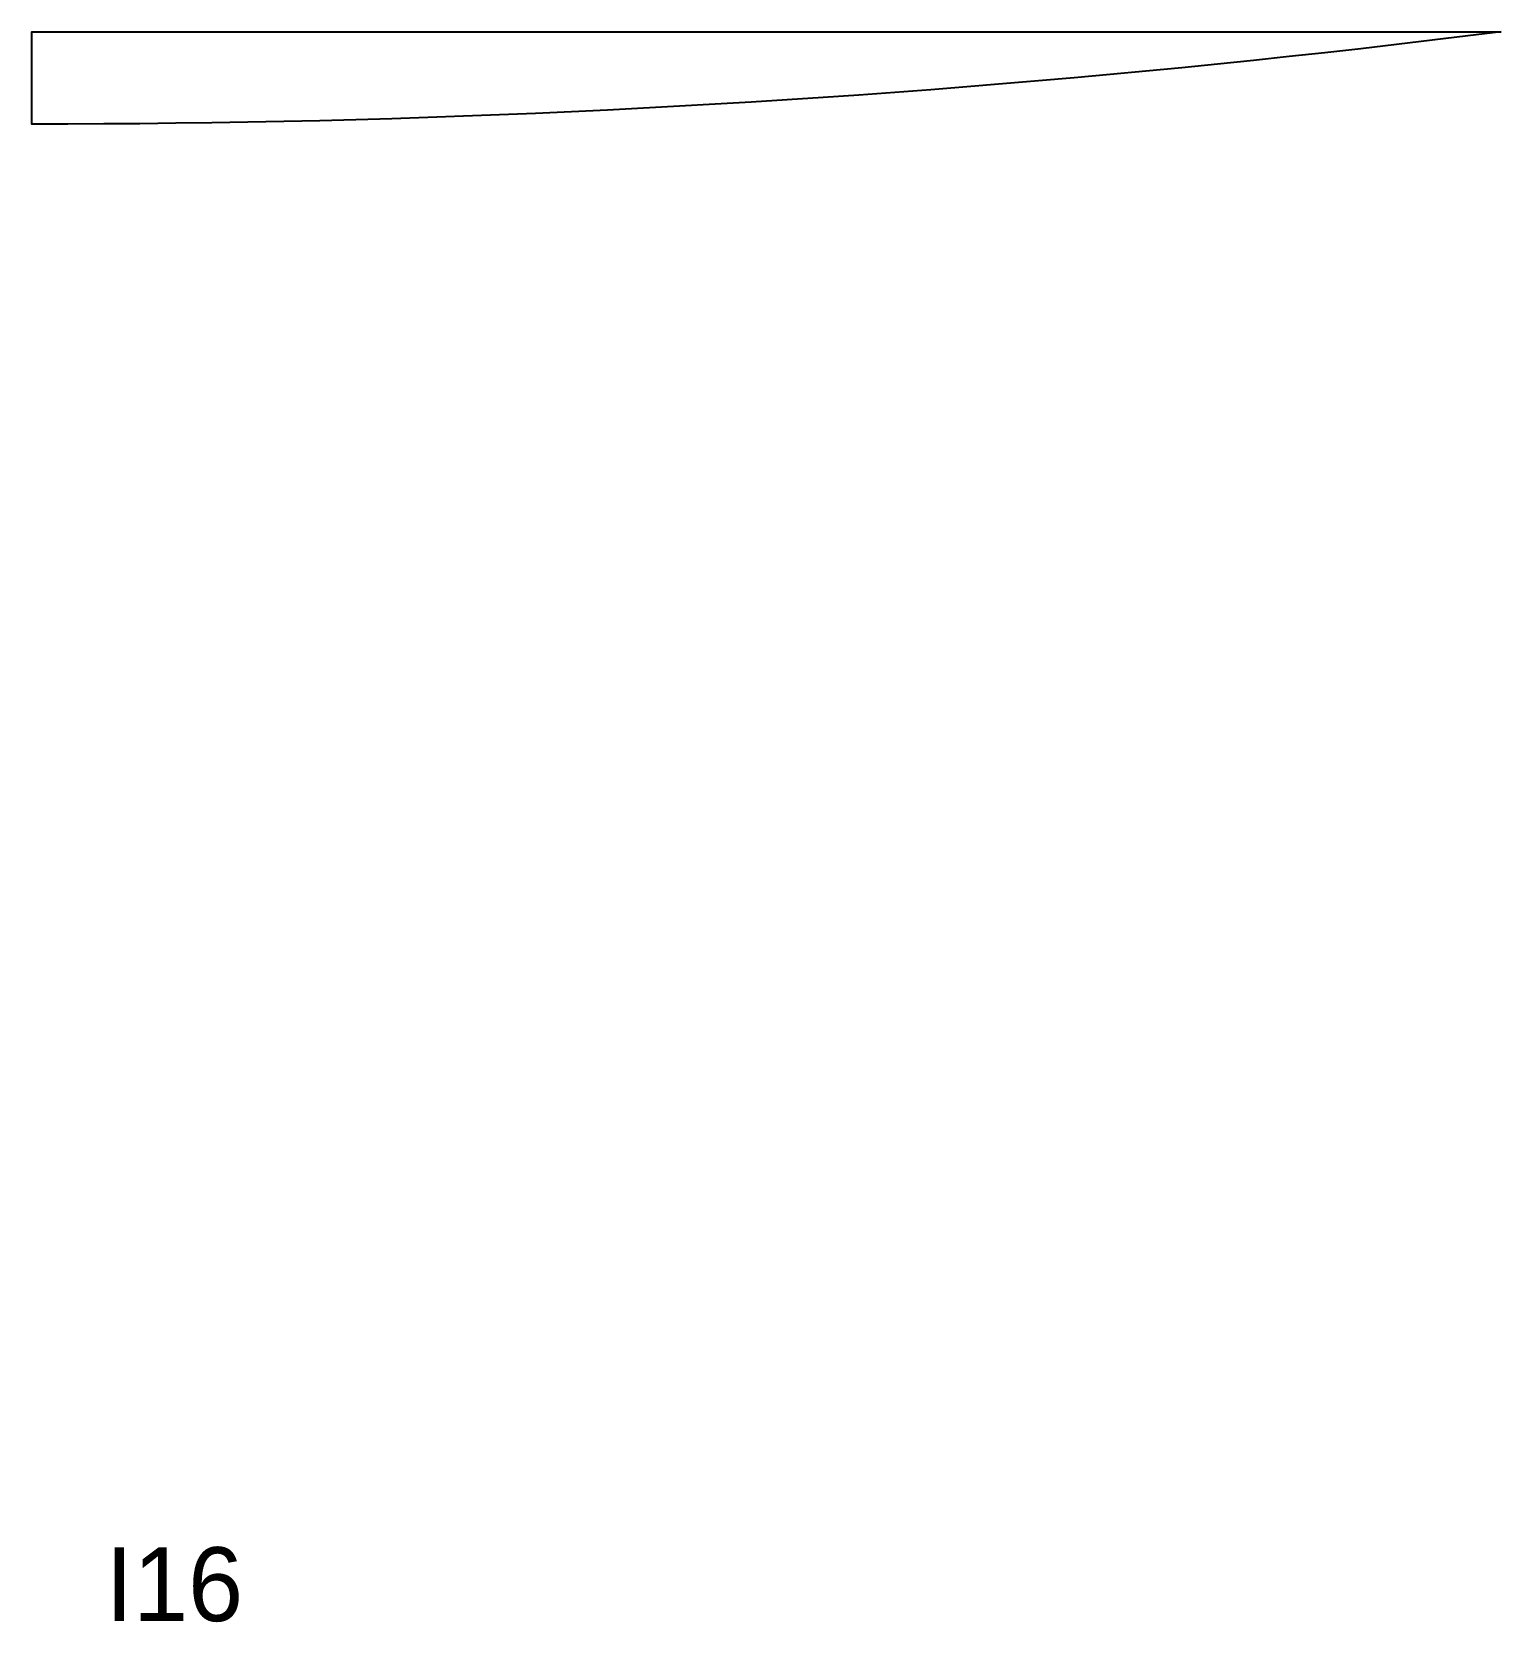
# Model space of a CAD drawing. Header units: millimetres. Extents: x 0 to 795, y 39 to 900.
import ezdxf

# ---------------------------------------------------------------- set-up
doc = ezdxf.new("R2010")
doc.units = ezdxf.units.MM
doc.layers.add('CUT', color=1, linetype='Continuous')
doc.layers.add('ID', color=3, linetype='Continuous')

msp = doc.modelspace()

# ---------------------------------------------------------------- linework, layer by layer
at = {"layer": 'CUT'}
msp.add_lwpolyline([(795.28, 900), (777.31, 897.75), (757.97, 895.4), (738.62, 893.1), (719.27, 890.87), (699.91, 888.69), (680.54, 886.57), (661.17, 884.51), (641.79, 882.52), (622.41, 880.58), (603.02, 878.7), (583.62, 876.88), (564.22, 875.12), (544.81, 873.41), (525.4, 871.77), (505.98, 870.19), (486.56, 868.67), (467.13, 867.21), (447.7, 865.8), (428.27, 864.46), (408.83, 863.17), (389.39, 861.95), (369.94, 860.79), (350.49, 859.68), (331.04, 858.63), (311.58, 857.65), (292.12, 856.72), (272.66, 855.86), (253.19, 855.05), (233.73, 854.3), (214.26, 853.62), (194.79, 852.99), (175.31, 852.42), (155.84, 851.91), (136.36, 851.46), (116.88, 851.08), (97.4, 850.75), (77.92, 850.48), (58.44, 850.27), (38.96, 850.12), (19.48, 850.03), (0, 850), (0, 900), (795.28, 900)], close=True, dxfattribs=at)

# ---------------------------------------------------------------- texts
at = {"layer": 'ID'}
msp.add_text('I16', height=40, dxfattribs=at).set_placement((40, 40))

doc.saveas('drawing.dxf')
